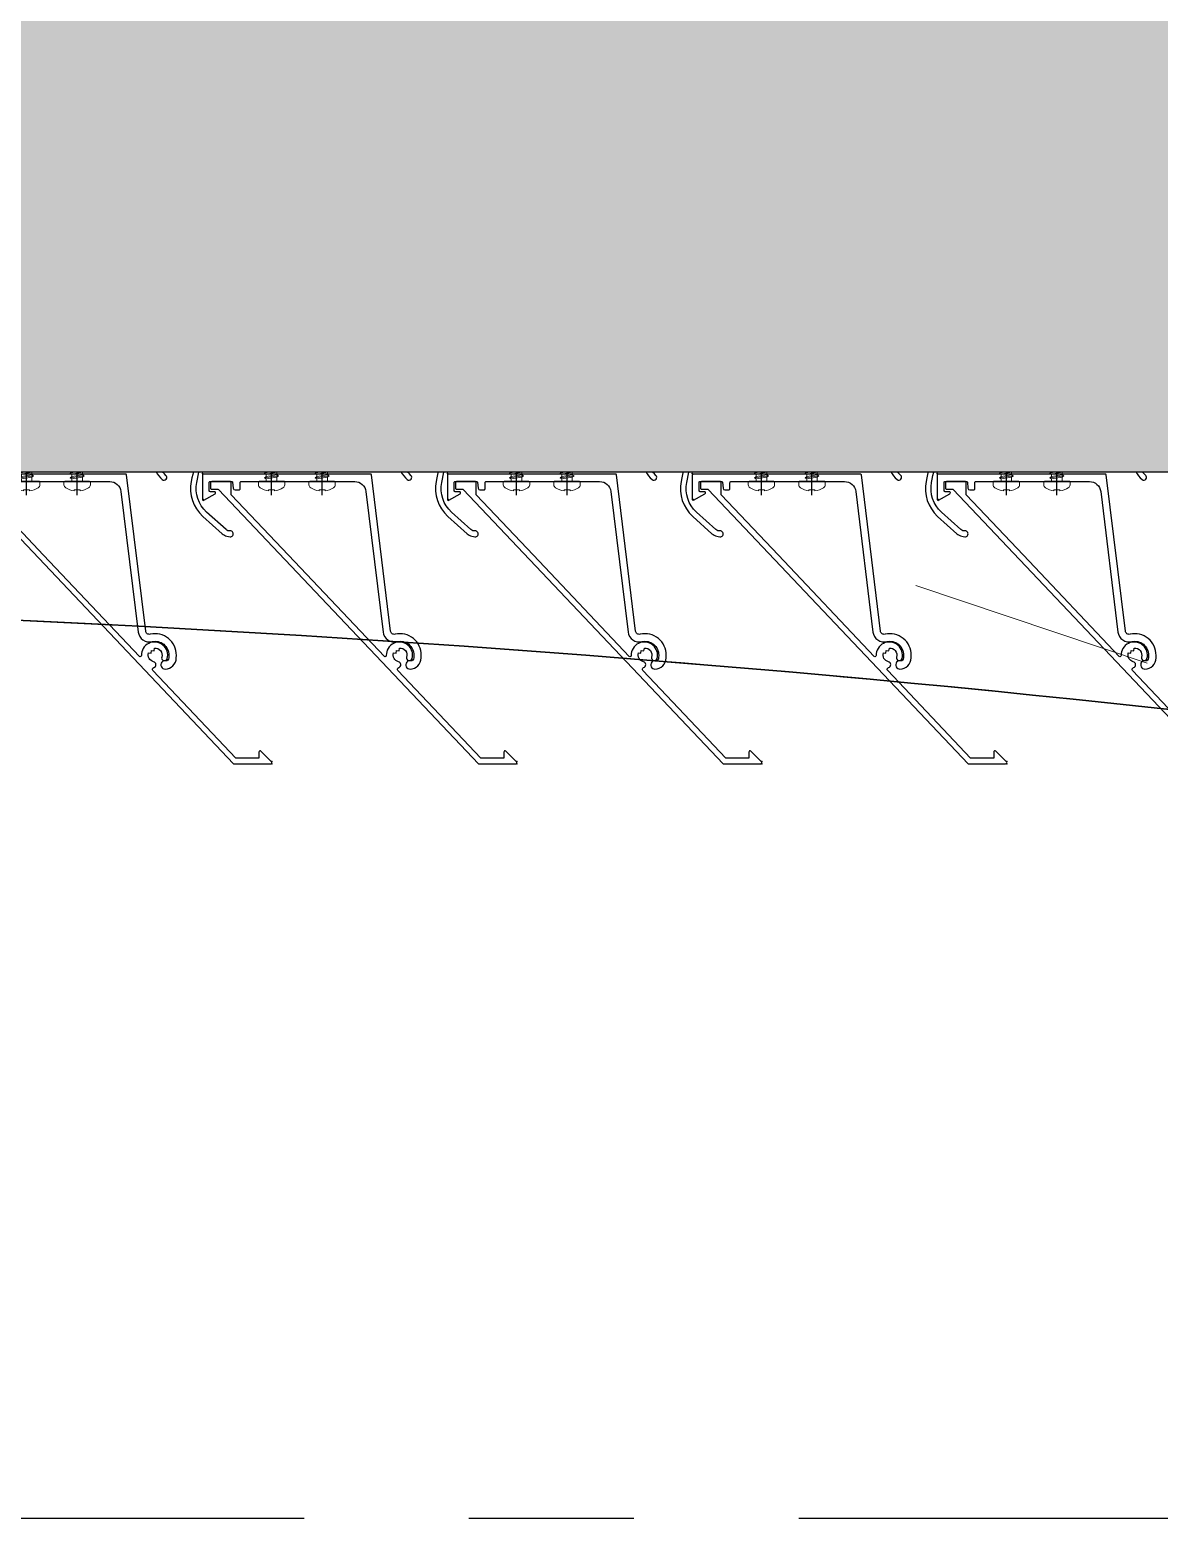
# Model space of a CAD drawing. Header units: millimetres. Extents: x -4391136 to -1798569, y -886572 to -291056.
# Drawn here: x -2452110.6 to -2451810.8, y -393810.9 to -393415.9 of the extents above; entities that cross this region are included whole.
import ezdxf
from ezdxf.enums import TextEntityAlignment as Align

# ---------------------------------------------------------------- set-up
doc = ezdxf.new("R2010")
doc.units = ezdxf.units.MM
doc.set_wipeout_variables(frame=1)
doc.linetypes.add('CENTER', pattern=[50.800000000000004, 31.75, -6.35, 6.35, -6.35])
doc.linetypes.add('TA_GL_000.70000', pattern=[1.925, 0.7, -0.175, 0.175, -0.175, 0.7])
for name, color, linetype in [('000 - 0_SYM_DWG_GRID-BUBBLE_MAIN_COLOR_1', 7, 'Continuous'), ('000 - 0_SYM_DWG_GRIDLINE_MAIN_COLOR_251', 7, 'Continuous'), ('000 - GRID', 7, 'CENTER'), ('010 - ASPG_ACCESSORIES_MAIN_COLOR_1', 7, 'Continuous'), ('010 - ASPG_EXTR_MAIN_COLOR_2', 7, 'Continuous'), ('010 - ASPG_FLASHING_HATCH_', 7, 'Continuous'), ('010 - ASPG_FLASHING_MAIN_COLOR_4', 7, 'Continuous'), ('010 - ASPG_FLASHING_WIPEOUT_', 7, 'Continuous'), ('010 - ASPG_FRAMING_MAIN_COLOR_2', 7, 'Continuous'), ('010 - ASPG_FRAMING_SUB_COLOR_2', 7, 'Continuous'), ('010 - ASPG_FRAMING_WIPEOUT_', 7, 'Continuous'), ('_PP-Dim', 7, 'Continuous'), ('BOLT & SCREW', 7, 'Continuous'), ('Center Line', 7, 'CENTER'), ('Xref-C-1-PP17-AR-2214-01-B$0$A-GLAZ-CURT', 7, 'Continuous'), ('Xref-C-1-PP17-AR-2214-01-B$0$S-BEAM', 7, 'Continuous')]:
    doc.layers.add(name, color=color, linetype=linetype)
doc.layers.add('010 - ASPG_EXTR_DEF_SUB', color=7, linetype='Continuous', plot=False)
doc.layers.add('12-GRID', color=7, linetype='CENTER', lineweight=13)
doc.layers.add('SCREW', color=7, linetype='Continuous', lineweight=5)
doc.styles.add('Arial', font='arial.ttf', dxfattribs={"height": 1500})
doc.styles.add('TA', font='', dxfattribs={"height": 4.5})
doc.styles.get('TA').set_extended_font_data('Cordia New')

# ---------------------------------------------------------------- blocks, each defined once
blk = doc.blocks.new('*U1279')
at = {"layer": '000 - 0_SYM_DWG_GRIDLINE_MAIN_COLOR_251', "color": 7, "linetype": 'ByBlock', "ltscale": 5}
blk.add_line((29.9999999999998, 0), (-560.4999999999969, 6.311186212045594e-14), dxfattribs=at)
at = {"color": 7, "style": 'TA', "flags": 1}
blk.add_attdef('LOCATION', (5.999999999999999, -6.000000000000001), '', height=4.5, rotation=270, dxfattribs=at)
at = {"layer": '000 - 0_SYM_DWG_GRID-BUBBLE_MAIN_COLOR_1', "color": 7, "style": 'Arial'}
blk.add_attdef('GRID-HEAD', text='', height=4.000000000000002, rotation=179.9999999999862, dxfattribs=at).set_placement((73.74999998541178, 0), align=Align.MIDDLE_CENTER)
blk = doc.blocks.new('W-1-PP17-ENT2_REV00_20260526-152343_LOPF_MAIN_DIMS')
at = {"layer": '000 - GRID', "color": 7, "linetype": 'TA_GL_000.70000', "xscale": 50.00000000000036, "yscale": 50.00000000000036, "zscale": 50.00000000000036, "rotation": 180}
blk.add_blockref('*U1279', (-26525, -10599.99999999948), dxfattribs=at)
blk = doc.blocks.new('Xref-C-1-PP17-AR-2214-01-B$0$DPA_Curved type A - Curved Type A-V34-ENTRANCE 2 - LOWER ROOF FLOOR PLAN01-flat-1')
at = {"layer": 'Xref-C-1-PP17-AR-2214-01-B$0$A-GLAZ-CURT', "color": 7}
for p, q in [((0, 750.0000001523877), (0, -750.0000001523877)), ((0, -750.0000001523877), (0, 750.0000001523877))]:
    blk.add_line(p, q, dxfattribs=at)
for radius in [4928.75781346165, 4928.757813461648]:
    blk.add_arc((5080.220649064053, -4.656612873077393e-10), radius, 171.9524601037302, 177.311079546237, dxfattribs=at)
blk = doc.blocks.new('Xref-C-1-PP17-AR-2214-01-B$0$DPA_Curved type A - Curved Type A-V14-ENTRANCE 2 - LOWER ROOF FLOOR PLAN01-flat-1')
at = {"layer": 'Xref-C-1-PP17-AR-2214-01-B$0$A-GLAZ-CURT', "lineweight": 9}
h = blk.add_hatch(dxfattribs=at)
h.set_pattern_fill('ACET-2D-FP_15', angle=90, style=0, pattern_type=2)
h.set_pattern_definition([(49.99999999999999, (2729937.736, 501833.3970000008), (-459.0337474724126, 385.1750482020262), [76.2, -838.2]), (355, (2729937.736, 501833.3970000008), (65.28252745750682, 746.1827032957547), [60.96000000000002, -670.5600000000001]), (100.451, (2729998.464, 501828.0840000007), (-693.3830033246076, -127.8976821547151), [64.76000000000005, -712.3600000000005]), (46.18400000000002, (2729937.736, 502036.5970000007), (-648.57248621923, 622.3064181256742), [114.3, -1257.299999999999]), (96.63599999999998, (2730028.096000001, 502022.5830000007), (-1050.534318683824, -122.2199233656637), [97.14000000000117, -1068.540000000013]), (351.184, (2729937.736, 502036.5970000007), (172.1971373415032, 1110.274966525139), [91.44000000000007, -1005.840000000001]), (21.00000000000002, (2730039.336000001, 501985.7970000007), (-214.7433929342338, 559.4256646482162), [76.20000000000027, -838.2000000000031]), (326, (2730039.336000001, 501985.7970000007), (418.8539380654042, 620.9765000836201), [60.95999999999974, -670.559999999997]), (71.45100000000002, (2730089.874, 501951.7080000007), (-668.4524660190125, 224.2969172171013), [64.75999999999986, -712.3599999999984]), (37.50000000000001, (2729937.736, 501833.3970000008), (-158.7692420154775, 206.9121046213362), [33.528, -628.904, 33.528, -1320.292]), (37.50000000000001, (2729937.736, 501833.3970000008), (-158.7692420154775, 206.9121046213362), [-695.96, -647.192, 33.528, -639.572]), (7.499999999999995, (2729937.736, 501833.3970000008), (-47.30360574389218, 359.3065578758988), [33.52799999999999, -354.5839999999999, 33.52799999999999, -870.204]), (7.499999999999995, (2729937.736, 501833.3970000008), (-47.30360574389218, 359.3065578758988), [-421.64, -613.6639999999999, 33.52799999999999, -223.012]), (327.5, (2729711.168000001, 501833.3970000008), (146.1911639370438, 229.474161533996), [33.52800000000036, -220.4720000000024, -1844.04000000002]), (327.5, (2729711.168000001, 501833.3970000008), (146.1911639370438, 229.474161533996), [-254.0000000000028, 33.52800000000036, -758.9520000000082, -1051.560000000011]), (327.5, (2729711.168000001, 501833.3970000008), (146.1911639370438, 229.474161533996), [-1046.480000000011, 33.52800000000036, -1018.032000000011]), (317.5, (2729609.568, 501833.3970000008), (321.0978918266118, 350.4168590258025), [33.52799999999964, -296.6719999999968, 33.52799999999964, -1239.519999999987]), (317.5, (2729609.568, 501833.3970000008), (321.0978918266118, 350.4168590258025), [-363.7279999999961, -492.7599999999947, 33.52799999999964, -713.2319999999922])])
h.paths.add_polyline_path([(-3.259629011154175e-09, -750.0000001529115), (149.9999999967404, -750.0000001529115), (149.9999999967404, -700.0000001526205), (189.999999997206, -700.0000001526205), (199.999999997206, -690.0000001547742), (173.0546247502789, -460.8418314472074), (156.8637420292944, -230.6736867153668), (151.462835598737, -1.164153218269348e-09), (156.8637420292944, 230.6736867130967), (173.2759108911268, 462.7237694916548), (199.999999997206, 690.0000001525041), (189.999999997206, 700.0000001525041), (149.9999999967404, 700.0000001525041), (149.9999999967404, 750.0000001518638), (-3.259629011154175e-09, 750.0000001518638)])
at = {"layer": 'Xref-C-1-PP17-AR-2214-01-B$0$A-GLAZ-CURT', "color": 7, "lineweight": 35}
blk.add_line((0, 750.0000001523877), (0, -750.0000001523877), dxfattribs=at)
blk.add_arc((5080.220649064053, -4.656612873077393e-10), 4928.757813461648, 171.9524601037302, 188.0475398962698, dxfattribs=at)
blk = doc.blocks.new('W-1-PP17-ENT2_REV00_20260526-152612_EX_LOPF-1')
at = {"layer": 'Xref-C-1-PP17-AR-2214-01-B$0$S-BEAM', "color": 7}
blk.add_line((-19234.99999829847, -10205.01763978606), (470.0000017015263, -10205.01763978606), dxfattribs=at)
at = {"color": 7, "rotation": 270}
for name, p in [('Xref-C-1-PP17-AR-2214-01-B$0$DPA_Curved type A - Curved Type A-V34-ENTRANCE 2 - LOWER ROOF FLOOR PLAN01-flat-1', (-5184.999999696855, -10205.0088198926)), ('Xref-C-1-PP17-AR-2214-01-B$0$DPA_Curved type A - Curved Type A-V14-ENTRANCE 2 - LOWER ROOF FLOOR PLAN01-flat-1', (-5184.450245451648, -10205.0088198926))]:
    blk.add_blockref(name, p, dxfattribs=at)
blk = doc.blocks.new('PZG35-9D5')
at = {"layer": 'Center Line', "color": 7}
blk.add_line((1.4210854715202e-14, 3.733653355866409), (1.4210854715202e-14, -10.53404386090006), dxfattribs=at)
at = {"layer": 'SCREW', "color": 7}
for p, q in [((-1.399999999999963, 2.842170943040401e-14), (-1.399999999999963, -1.090192378864657)), ((1.399999999999991, 0), (1.399999999999991, -0.5901923788647139)), ((-1.850000000000009, -1.399999999999977), (1.850000000000037, -0.8999999999999773)), ((-1.850000000000009, -1.399999999999977), (-1.399999999999963, -1.090192378864685)), ((-1.850000000000009, -1.399999999999977), (-1.399999999999963, -1.709807621135297)), ((-1.850000000000009, -2.699999999999989), (1.850000000000037, -2.199999999999989)), ((-1.850000000000009, -2.699999999999989), (-1.399999999999963, -2.390192378864697)), ((-1.850000000000009, -2.699999999999989), (-1.399999999999963, -3.009807621135309)), ((-1.850000000000009, -4), (-1.399999999999963, -3.690192378864708)), ((-1.850000000000009, -4), (-0.9911470940920566, -3.883938796498938)), ((-1.399999999999963, -1.090192378864685), (1.399999999999991, -0.5901923788646855)), ((-1.399999999999963, -1.709807621135297), (1.399999999999991, -1.209807621135297)), ((-1.399999999999963, -1.709807621135269), (-1.399999999999963, -2.390192378864697)), ((-1.399999999999963, -2.390192378864697), (1.399999999999991, -1.890192378864697)), ((-1.399999999999963, -3.009807621135309), (1.399999999999991, -2.509807621135309)), ((-1.399999999999963, -3.009807621135309), (-1.399999999999963, -3.690192378864708)), ((-1.399999999999963, -3.690192378864708), (-0.8446989986695002, -3.591031485769975)), ((0.5619885887190463, -3.339837273736322), (1.399999999999991, -3.190192378864708)), ((0.7141825614195483, -3.653488843051434), (1.850000000000037, -3.5)), ((0.7141825614195483, -3.932275020881832), (1.399999999999991, -3.80980762113532)), ((1.850000000000037, -0.8999999999999773), (1.399999999999991, -0.5901923788646855)), ((1.850000000000037, -0.8999999999999773), (1.399999999999991, -1.209807621135297)), ((1.399999999999991, -1.209807621135269), (1.399999999999991, -1.890192378864725)), ((1.850000000000037, -2.199999999999989), (1.399999999999991, -1.890192378864697)), ((1.850000000000037, -2.199999999999989), (1.399999999999991, -2.509807621135309)), ((1.399999999999991, -2.50980762113528), (1.399999999999991, -3.190192378864708)), ((1.850000000000037, -3.5), (1.399999999999991, -3.190192378864708)), ((1.850000000000037, -3.5), (1.399999999999991, -3.80980762113532)), ((1.399999999999991, -3.809807621135349), (1.399999999999991, -4.490192378864691)), ((-1.850000000000009, -4), (-1.399999999999963, -4.30980762113532)), ((-1.399999999999963, -4.30980762113532), (-1.184865735341859, -4.271390788160659)), ((-1.399999999999963, -4.309807621135349), (-1.399999999999963, -8.099999999999966)), ((0.7141825614195483, -4.612659778611231), (1.399999999999991, -4.49019237886472)), ((0.7141825614195483, -4.953488843051389), (1.850000000000037, -4.800000000000011)), ((0.7141825614195483, -5.232275020881843), (1.399999999999991, -5.109807621135332)), ((1.850000000000037, -4.800000000000011), (1.399999999999991, -4.49019237886472)), ((1.850000000000037, -4.800000000000011), (1.399999999999991, -5.109807621135332)), ((1.399999999999991, -5.109807621135332), (1.399999999999991, -8.099999999999966)), ((1.4210854715202e-14, -9.5), (-1.399999999999963, -8.099999999999966)), ((1.4210854715202e-14, -9.5), (1.399999999999991, -8.099999999999966))]:
    blk.add_line(p, q, dxfattribs=at)
blk.add_lwpolyline([(1.4210854715202e-14, -9.5), (0.7141825614195483, -5.232275020881843), (0.7141825614195483, -3.600899293750615, 0.4176573264866609), (0.4106596181599826, -3.300919979679151, 0.1081021898226624), (-0.8446989986694433, -3.591031485769975), (-1.399999999999991, -4.701675652739141)], format="xyb", dxfattribs=at)
blk = doc.blocks.new('*U3396')
at = {"layer": 'SCREW', "color": 7}
blk.add_lwpolyline([(3.026373332565058, 1.780836269555209, 0.09905967801670053), (0.7999999999999687, 2.546427498927414), (0.7999999999999687, 2.274284095813357), (-0.800000000000054, 2.274284095813357), (-0.800000000000054, 2.546427498927414, 0.09905967801670058), (-3.026373332565143, 1.780836269555209, 0.2665876613401604), (-3.500000000000043, 0.9556546004010897), (-3.500000000000043, 0.1999999999999886, 0.4142135623730938), (-3.300000000000054, 0), (3.299999999999997, 0, 0.4142135623731049), (3.499999999999986, 0.1999999999999886), (3.499999999999957, 0.9556546004010897, 0.2665876613401604)], format="xyb", close=True, dxfattribs=at)
blk.add_blockref('PZG35-9D5', (-1.4210854715202e-14, 0), dxfattribs=at)
blk = doc.blocks.new('*U3399')
at = {"color": 7}
blk.add_point((0, 0), dxfattribs=at)
at = {"layer": '010 - ASPG_ACCESSORIES_MAIN_COLOR_1', "color": 7}
blk.add_lwpolyline([(-39.69999999902211, -0.5999999995172398, 0.4142135623731156), (-39.99999999883585, -0.8999999995638059), (-39.99999999883585, -7.366962144914214, 0.5773502691897371), (-39.65044321701862, -7.568778847059366), (-36.64260295056738, -5.832201459393036, 0.7673269879794871), (-36.78520590183325, -5.299999999645297), (-37.89999999874271, -5.299999999645297, -0.4142135623735732), (-38.19999999902211, -4.999999999656938), (-38.19999999902211, -2.799999999587089, -0.4142135623730951), (-37.99999999883585, -2.59999999951724), (-32.18326623388566, -2.59999999951724, -0.3888787318530097), (-31.98402729420923, -2.782568851142787), (-31.8474567013327, -4.343577870872468, 0.3888787318530089), (-31.34935935237445, -4.799999999528882), (-30.29999999911524, -4.799999999528882, 0.4142135623732408), (-29.99999999883585, -4.499999999540523), (-29.99999999883585, -2.899999999505599, -0.4142135623731785), (-29.69999999902211, -2.59999999951724), (0.4107479506637901, -2.59999999951724, -0.3789692262628873), (3.38851808081381, -5.235465979035143), (7.952927200356498, -42.5207682372482, 0.4465929586642906), (11.6177961837966, -45.07649022702281, -0.4898018444424612), (16.07846395508386, -48.68238816667036), (16.06490363762714, -49.36225294566866, -0.1824796859550777), (15.80227640201338, -50.01801436272836, -0.2679491924113072), (15.32539491611533, -50.16829426406803, 1.122114645179816), (15.09990952932276, -52.3421093734276, 0.4050039718497206), (18.0645059288945, -49.40213623346681), (18.07806624681689, -48.72227145435209, 0.4898054953707174), (11.15966573380865, -43.12966807454978, -0.4465970485362636), (9.938031048281118, -42.27776159492242), (4.866356541635469, -0.8481197821154633, 0.3641755342157969), (4.570876519894227, -0.5999999995172398)], format="xyb", close=True, dxfattribs=at)
at = {"layer": '010 - ASPG_EXTR_DEF_SUB', "color": 7}
for p in [(-39.99999999883585, -0.4999999995172402), (43.44495566345738, -76.89999999944341), (43.44495566345738, -77.49999999954052)]:
    blk.add_point(p, dxfattribs=at)
at = {"layer": '010 - ASPG_EXTR_MAIN_COLOR_2', "color": 7}
blk.add_lwpolyline([(11.37409105408005, -48.15170148877115), (11.47245816211216, -47.43577758665815), (12.17779493960552, -47.55667202338264), (12.29266474000178, -46.78670596401826, -0.5355375090189683), (14.1918134491425, -49.16870282323253, 0.9915718169393263), (15.66379558271728, -49.57599316951273, 1.157025413028558), (8.792231505503878, -48.77291728999153, -0.6885576205791355), (8.274611146422103, -48.98797988444021), (-17.14292736421339, -22.16859813180672), (-32.34153279638849, -6.131750148785431), (-32.34153279638849, -2.899999981694054, 0.4143115081626392), (-32.64163311407901, -2.59999999951724), (-37.54163311352022, -2.59999999951724, 0.4141156188887998), (-37.84153278893791, -2.899999981635847), (-37.84153278893791, -4.299999988411218, 0.4142135623731781), (-37.54153279098682, -4.599999986478724), (-35.98884801496752, -4.599999986478724, -0.205894629290155), (-35.77110154624097, -4.693635078269653), (33.22969053988345, -77.49999999954052), (43.14495566324331, -77.49999999954052, 0.6681786376628355), (43.35708769806661, -76.98786796536915), (40.5215537941549, -74.1523340573247, 0.6681786381757795), (40.00942175951786, -74.36446609156592), (40.00942175951786, -75.99999999802712), (33.87471885257401, -75.99999999802712), (11.86384030175395, -52.7751643466243, -0.5583539238224016), (12.08261241135187, -51.95244935475676, 0.7662751832817146), (12.03674733010121, -50.39291741001107, -0.4385828234445206), (10.70630855322815, -48.05207626283555)], format="xyb", close=True, dxfattribs=at)
at = {"layer": 'SCREW', "color": 7, "rotation": 180}
for p in [(-21.64901723782532, -2.499999999924694), (-8.237076249206439, -2.499999999924694)]:
    blk.add_blockref('*U3396', p, dxfattribs=at)
blk = doc.blocks.new('*U3050')
at = {"color": 7}
blk.add_wipeout([(1440.0000000029759, 4.0000000015470505), (60.00000000297587, 4.000000000000455), (60.00000000297587, 69.30000000000041), (1440.0000000029759, 69.300000001547)], dxfattribs=at).dxf.layer = '010 - ASPG_FRAMING_WIPEOUT_'
at = {"layer": '010 - ASPG_FRAMING_MAIN_COLOR_2', "color": 7}
blk.add_lwpolyline([(1410.00000000414, 69.30000000154668), (90.00000000181171, 69.3), (90.00000000181171, 6), (1410.00000000414, 6.000000001546685)], close=True, dxfattribs=at)
at = {"layer": '010 - ASPG_FRAMING_SUB_COLOR_2', "color": 7}
for points in [[(1440.000000002976, 4.000000001546685), (60.00000000297587, 4), (60.00000000297587, 69.3), (1440.000000002976, 69.30000000154668)], [(60.00000000297587, 2.000000000715772), (60.00000000297587, 4), (1440.000000002976, 4.000000001546685), (1440.000000002976, 2.000000002262457)]]:
    blk.add_lwpolyline(points, close=True, dxfattribs=at)
at = {"color": 7, "xscale": -1, "rotation": 180}
for p in [(1001.770309460117, 69.3), (1066.770309460117, 69.3), (1131.770309460117, 69.3), (1196.770309460117, 69.3), (1261.770309460117, 69.3)]:
    blk.add_blockref('*U3399', p, dxfattribs=at)
blk = doc.blocks.new('W-1-PP17-ENT2_REV00_20260528-225335_ASPG_UPPF')
at = {"color": 7, "xscale": -1, "zscale": -1, "rotation": 180}
blk.add_blockref('*U3050', (-5935, -10252.99999999953), dxfattribs=at)
blk = doc.blocks.new('*U3395')
at = {"layer": '12-GRID', "color": 7, "linetype": 'CENTER'}
for p, q in [((5.684341886080801e-14, -6.200000000000029), (5.684341886080801e-14, 2.200000000000029)), ((-4.199999999999973, -2), (4.200000000000085, -2))]:
    blk.add_line(p, q, dxfattribs=at)
at = {"layer": 'BOLT & SCREW', "color": 7}
for p, q in [((-0.553537628269381, -1.771128018217196), (-1.767499999999847, -1.558125000000442)), ((-0.553537628269381, -2.228871981782805), (-1.767500000000483, -2.441875000000354)), ((-0.4577439635652332, -1.771128018217196), (-0.8837500000000146, -1.558125000000442)), ((-0.4577439635652332, -2.228871981782805), (-0.8837500000000146, -2.441875000000354)), ((-0.2288719817826677, -1.446462371730204), (-0.4418749999998197, -0.2325000000002947)), ((-0.2288719817826677, -1.542256036434869), (-0.4418749999998197, -1.116250000000048)), ((-0.2288719817826677, -2.457743963565131), (-0.4418749999998197, -2.883750000000271)), ((-0.2288719817821107, -2.553537628269438), (-0.4418749999998197, -3.767500000000023)), ((0.2288719817822642, -1.446462371730562), (0.4418749999996946, -0.2324999999999764)), ((0.2288719817822642, -1.542256036434869), (0.4418749999996946, -1.116250000000048)), ((0.4418749999996946, -2.883750000000271), (0.2288719817829008, -2.457743963565131)), ((0.2288719817829008, -2.553537628269438), (0.4418749999999732, -3.767500000000023)), ((0.4577439635647103, -1.771128018217196), (0.8837499999994917, -1.558125000000442)), ((0.4577439635647103, -2.228871981782805), (0.8837500000001283, -2.441874999999877)), ((0.5535376282692559, -1.771128018217196), (1.767500000000001, -1.558125000000124)), ((0.5535376282692559, -2.228871981782805), (1.767500000000001, -2.441874999999877))]:
    blk.add_line(p, q, dxfattribs=at)
for points in [[(-1.767500000000006, -1.558125000000442), (-0.8837500000001342, -1.558125000000442, 0.4142135623730394), (-0.4418749999998197, -1.116250000000048), (-0.4418749999998197, -0.2325000000002947), (0.4418749999996946, -0.2324999999999764), (0.4418749999996946, -1.116250000000048, 0.4142135623731505), (0.8837500000000089, -1.558125000000442), (1.76750000000012, -1.558125000000124), (1.76750000000012, -2.441874999999877), (0.8837500000000089, -2.441874999999877, 0.414213562373095), (0.4418749999996946, -2.883750000000271), (0.4418749999999732, -3.767500000000023), (-0.4418749999998197, -3.767500000000023), (-0.4418749999998197, -2.883750000000271, 0.4142135623730397), (-0.8837500000001342, -2.441875000000354), (-1.767500000000483, -2.441875000000354)], [(0.2288719817829008, -2.457743963565131, -0.414213562373095), (0.4577439635645909, -2.228871981782805), (0.5535376282692559, -2.228871981782805), (0.5535376282692559, -1.771128018217196), (0.4577439635645909, -1.771128018217196, -0.4142135623730951), (0.228871981782105, -1.542256036434869), (0.228871981782105, -1.446462371730562), (-0.2288719817826677, -1.446462371730204), (-0.2288719817826677, -1.542256036434869, -0.4142135623730951), (-0.4577439635649944, -1.771128018217196), (-0.553537628269381, -1.771128018217196), (-0.553537628269381, -2.228871981782805), (-0.4577439635649944, -2.228871981782805, -0.4142135623730951), (-0.2288719817826677, -2.457743963565131), (-0.2288719817822698, -2.553537628269438), (0.2288719817829008, -2.553537628269438)]]:
    blk.add_lwpolyline(points, format="xyb", close=True, dxfattribs=at)
blk.add_circle((5.684341886080801e-14, -2), 3.5, dxfattribs=at)
blk = doc.blocks.new('*U3043')
at = {"layer": '010 - ASPG_EXTR_DEF_SUB', "color": 7}
for p in [(910, -1.752766820573015e-10), (975, -1.877964450613945e-10), (1040, -2.003162080654874e-10), (1105, -2.128359710695804e-10)]:
    blk.add_point(p, dxfattribs=at)
at = {"layer": '010 - ASPG_EXTR_MAIN_COLOR_2', "color": 7}
for points in [[(855.561955856625, 33.06505110447783, 0.07704788012868193), (888.7415275620297, 68.43644483813573, -0.2476739044870795), (888.9891886156984, 68.56714037125953), (890.9840893819928, 68.56714037125953, -0.04413111325910057), (891.4728248161264, 68.50458020217506, -0.1258462906385483), (893.9636769010685, 67.2064223818716, -0.09885145914925667), (894.8173400671221, 66.03380806524096, -0.2058282691334744), (894.7936664214358, 61.20460651105991, -0.1151163694662807), (891.3683241284452, 57.18072180561744, 0.822373071447778), (892.4550462905318, 56.10392398621211, 0.109184526549196), (896.1486009340733, 60.55948756875027, 0.2083234795678962), (896.1894268463366, 66.64026457491586, 0.1005277992320483), (894.9723091390915, 68.31671042165276, 0.1451157280627245), (891.2923091310076, 70.06714037131773), (875.7587749278173, 70.06714037131773, 0.4336592857269459), (875.4594267569482, 69.74737493497109), (875.8413778650574, 63.96271307488227, 0.0820690263538202), (875.8636512933299, 63.86745857017836, 0.7206537881255028), (877.3290865048766, 63.97254170024557, 0.07922428198988747), (877.3377835312858, 64.0666167051068), (877.0687732263468, 68.14078645618888, -0.4336592857264138), (877.4679041211493, 68.56714037125953), (885.8611929877661, 68.56714037131773, -0.6073848710044985), (886.3521102210507, 67.62217621308541, -0.04582868044492008), (867.7838222887367, 45.76076047350675, -0.5604921351226578), (867.2875053561293, 45.88571992116071, 0.3178599151680848), (864.2119114198722, 48.23749049509665, 0.9532878111822051), (864.0820726789534, 46.71593409550864, -2.423003988231831), (862.2580695222132, 44.89173717530234, 0.9523147976297285)], [(1173.562908510212, 29.38496566232809, 0.03067395406819984), (1158.463012880646, 15.05729964533404, 0.4171002255848137), (1159.114368729759, 5.272964204960061, 0.9355530918984264), (1160.096664154902, 6.406584819495237, -0.4344100119147308), (1159.803354519885, 14.29476617463681, -0.01499848524836865), (1166.920564806089, 21.45455419168158, -0.7383485292466446)]]:
    blk.add_lwpolyline(points, format="xyb", dxfattribs=at)
for points in [[(940.7587749278173, 70.06714037130521, 0.4336592857269459), (940.4594267569482, 69.74737493495857), (940.8413778650574, 63.96271307486975, 0.0820690263538202), (940.8636512933299, 63.86745857016584, 0.7206537881255028), (942.3290865048766, 63.97254170023305, 0.07922428198988747), (942.3377835312858, 64.06661670509428), (942.0687732263468, 68.14078645617636, -0.4336592857264138), (942.4679041211493, 68.567140371247), (950.8611929877661, 68.56714037130521, -0.6073848710044985), (951.3521102210507, 67.62217621307289, -0.04582868044492008), (932.7838222887367, 45.76076047349423, -0.5604921351226578), (932.2875053561293, 45.88571992114819, 0.3178599151680848), (929.2119114198722, 48.23749049508413, 0.9532878111822051), (929.0820726789534, 46.71593409549612, -2.423003988231831), (927.2580695222132, 44.89173717528982, 0.9523147976297285), (925.7363446820527, 44.76348824828099, 0.3008214087947553), (927.8898747372441, 41.75529025425138, -0.5604921351218277), (927.9835184067488, 41.25212405488062, -0.01942473842078824), (918.6239250916988, 33.46052617038302, -0.5525007933269362), (918.1474985848181, 33.63667257968271, 0.3444609008774969), (914.9894988052547, 36.29767865978582, 0.9520149233436535), (914.8615776561201, 34.7759340954938, -2.42318646531747), (913.0375749985687, 32.95193143759323, 0.9520149233867892), (911.5158304339275, 32.82401028874963, 0.2853998218446234), (913.4930240777321, 29.88851448259018, -0.5533776808031501), (913.5629085102119, 29.38496566237816, 0.03067395406819984), (898.4630128806457, 15.05729964538412, 0.4171002255848137), (899.114368729759, 5.27296420501014, 0.9355530918984264), (900.0966641549021, 6.406584819545316, -0.4344100119147308), (899.803354519885, 14.29476617468688, -0.01499848524836865), (906.9205648060888, 21.45455419173166, -0.7383485292466446), (909.917139344383, 19.76412730297241, 0.004917316774645771), (906.8066999851726, 4.80386410624422, 0.2636109069979271), (909.8802099335007, -4.460317215184403), (914.9957336951047, -9.084236265044382, 0.1258843890439943), (916.2677612504922, -9.753782964370401, 0.04427494949630078), (917.0895440597087, -9.866966023168715, 1.107654826573523), (917.1254592109472, -8.331805701717457, -0.2155958426847688), (916.0232266592793, -7.99102541705426), (910.8860520706512, -3.347536196408981, -0.2636109069978752), (908.2782254475169, 4.512981288425436, -0.004854851929905817), (911.34138361644, 19.25507699983362, 0.2339601468136614), (910.8154424866661, 21.95487343805078, -0.2408104543272742), (910.7103134100325, 24.9031081066926, -0.1041570884704408), (910.7846048693173, 25.00194829801265), (912.99301963998, 26.93374890845669, -0.2290212912668875), (915.7006792640314, 26.88725557009391, -0.3817208427142056), (920.2736195935868, 9.069098417413699, 0.9773819303748196), (921.6203112956136, 8.407760736240817, 0.3611050424324235), (917.4081621826626, 27.50327562540704, -0.4961260631527202), (917.4429225292988, 30.6881254172761, 0.003188108562510474), (919.0558096300811, 31.90200527402274, -0.00282652430436861), (920.561955856625, 33.06505110446531, 0.07704788012868193), (953.7415275620297, 68.43644483812321, -0.2476739044870795), (953.9891886156984, 68.567140371247), (955.9840893819928, 68.567140371247, -0.04413111325910057), (956.4728248161264, 68.50458020216254, -0.1258462906385483), (958.9636769010685, 67.20642238185908, -0.09885145914925667), (959.8173400671221, 66.03380806522844, -0.2058282691334744), (959.7936664214358, 61.20460651104739, -0.1151163694662807), (956.3683241284452, 57.18072180560492, 0.822373071447778), (957.4550462905318, 56.10392398619959, 0.109184526549196), (961.1486009340733, 60.55948756873775, 0.2083234795678962), (961.1894268463366, 66.64026457490334, 0.1005277992320483), (959.9723091390915, 68.31671042164024, 0.1451157280627245), (956.2923091310076, 70.06714037130521)], [(1005.758774927817, 70.0671403712927, 0.4336592857269459), (1005.459426756948, 69.74737493494605), (1005.841377865057, 63.96271307485723, 0.0820690263538202), (1005.86365129333, 63.86745857015332, 0.7206537881255028), (1007.329086504877, 63.97254170022053, 0.07922428198988747), (1007.337783531286, 64.06661670508176), (1007.068773226347, 68.14078645616384, -0.4336592857264138), (1007.467904121149, 68.56714037123449), (1015.861192987766, 68.5671403712927, -0.6073848710044985), (1016.352110221051, 67.62217621306037, -0.04582868044492008), (997.7838222887367, 45.76076047348171, -0.5604921351226578), (997.2875053561293, 45.88571992113567, 0.3178599151680848), (994.2119114198722, 48.23749049507161, 0.9532878111822051), (994.0820726789534, 46.7159340954836, -2.423003988231831), (992.2580695222132, 44.8917371752773, 0.9523147976297285), (990.7363446820527, 44.76348824826847, 0.3008214087947553), (992.8898747372441, 41.75529025423886, -0.5604921351218277), (992.9835184067488, 41.2521240548681, -0.01942473842078824), (983.6239250916988, 33.4605261703705, -0.5525007933269362), (983.1474985848181, 33.63667257967019, 0.3444609008774969), (979.9894988052547, 36.2976786597733, 0.9520149233436535), (979.8615776561201, 34.77593409548128, -2.42318646531747), (978.0375749985687, 32.95193143758071, 0.9520149233867892), (976.5158304339275, 32.82401028873711, 0.2853998218446234), (978.4930240777321, 29.88851448257766, -0.5533776808031501), (978.5629085102119, 29.38496566236564, 0.03067395406819984), (963.4630128806457, 15.0572996453716, 0.4171002255848137), (964.114368729759, 5.272964204997621, 0.9355530918984264), (965.0966641549021, 6.406584819532796, -0.4344100119147308), (964.803354519885, 14.29476617467436, -0.01499848524836865), (971.9205648060888, 21.45455419171914, -0.7383485292466446), (974.917139344383, 19.76412730295989, 0.004917316774645771), (971.8066999851726, 4.8038641062317, 0.2636109069979271), (974.8802099335007, -4.460317215196923), (979.9957336951047, -9.084236265056902, 0.1258843890439943), (981.2677612504922, -9.753782964382921, 0.04427494949630078), (982.0895440597087, -9.866966023181234, 1.107654826573523), (982.1254592109472, -8.331805701729976, -0.2155958426847688), (981.0232266592793, -7.99102541706678), (975.8860520706512, -3.347536196421501, -0.2636109069978752), (973.2782254475169, 4.512981288412917, -0.004854851929905817), (976.34138361644, 19.2550769998211, 0.2339601468136614), (975.8154424866661, 21.95487343803826, -0.2408104543272742), (975.7103134100325, 24.90310810668008, -0.1041570884704408), (975.7846048693173, 25.00194829800013), (977.99301963998, 26.93374890844417, -0.2290212912668875), (980.7006792640314, 26.88725557008139, -0.3817208427142056), (985.2736195935868, 9.069098417401179, 0.9773819303748196), (986.6203112956136, 8.407760736228298, 0.3611050424324235), (982.4081621826626, 27.50327562539452, -0.4961260631527202), (982.4429225292988, 30.68812541726358, 0.003188108562510474), (984.0558096300811, 31.90200527401022, -0.00282652430436861), (985.561955856625, 33.06505110445279, 0.07704788012868193), (1018.74152756203, 68.43644483811069, -0.2476739044870795), (1018.989188615698, 68.56714037123449), (1020.984089381993, 68.56714037123449, -0.04413111325910057), (1021.472824816126, 68.50458020215002, -0.1258462906385483), (1023.963676901069, 67.20642238184656, -0.09885145914925667), (1024.817340067122, 66.03380806521592, -0.2058282691334744), (1024.793666421436, 61.20460651103487, -0.1151163694662807), (1021.368324128445, 57.1807218055924, 0.822373071447778), (1022.455046290532, 56.10392398618707, 0.109184526549196), (1026.148600934073, 60.55948756872523, 0.2083234795678962), (1026.189426846337, 66.64026457489082, 0.1005277992320483), (1024.972309139092, 68.31671042162772, 0.1451157280627245), (1021.292309131008, 70.0671403712927)], [(1070.758774927817, 70.06714037128017, 0.4336592857269459), (1070.459426756948, 69.74737493493353), (1070.841377865057, 63.96271307484471, 0.0820690263538202), (1070.86365129333, 63.8674585701408, 0.7206537881255028), (1072.329086504877, 63.97254170020801, 0.07922428198988747), (1072.337783531286, 64.06661670506924), (1072.068773226347, 68.14078645615132, -0.4336592857264138), (1072.467904121149, 68.56714037122197), (1080.861192987766, 68.56714037128017, -0.6073848710044985), (1081.352110221051, 67.62217621304785, -0.04582868044492008), (1062.783822288737, 45.76076047346919, -0.5604921351226578), (1062.287505356129, 45.88571992112315, 0.3178599151680848), (1059.211911419872, 48.23749049505909, 0.9532878111822051), (1059.082072678953, 46.71593409547108, -2.423003988231831), (1057.258069522213, 44.89173717526478, 0.9523147976297285), (1055.736344682053, 44.76348824825595, 0.3008214087947553), (1057.889874737244, 41.75529025422634, -0.5604921351218277), (1057.983518406749, 41.25212405485559, -0.01942473842078824), (1048.623925091699, 33.46052617035798, -0.5525007933269362), (1048.147498584818, 33.63667257965767, 0.3444609008774969), (1044.989498805255, 36.29767865976078, 0.9520149233436535), (1044.86157765612, 34.77593409546876, -2.42318646531747), (1043.037574998569, 32.95193143756819, 0.9520149233867892), (1041.515830433927, 32.82401028872459, 0.2853998218446234), (1043.493024077732, 29.88851448256514, -0.5533776808031501), (1043.562908510212, 29.38496566235312, 0.03067395406819984), (1028.463012880646, 15.05729964535908, 0.4171002255848137), (1029.114368729759, 5.272964204985101, 0.9355530918984264), (1030.096664154902, 6.406584819520276, -0.4344100119147308), (1029.803354519885, 14.29476617466185, -0.01499848524836865), (1036.920564806089, 21.45455419170662, -0.7383485292466446), (1039.917139344383, 19.76412730294737, 0.004917316774645771), (1036.806699985173, 4.80386410621918, 0.2636109069979271), (1039.880209933501, -4.460317215209443), (1044.995733695105, -9.084236265069421, 0.1258843890439943), (1046.267761250492, -9.753782964395441, 0.04427494949630078), (1047.089544059709, -9.866966023193754, 1.107654826573523), (1047.125459210947, -8.331805701742496, -0.2155958426847688), (1046.023226659279, -7.9910254170793), (1040.886052070651, -3.347536196434021, -0.2636109069978752), (1038.278225447517, 4.512981288400397, -0.004854851929905817), (1041.34138361644, 19.25507699980858, 0.2339601468136614), (1040.815442486666, 21.95487343802574, -0.2408104543272742), (1040.710313410033, 24.90310810666756, -0.1041570884704408), (1040.784604869317, 25.00194829798761), (1042.99301963998, 26.93374890843165, -0.2290212912668875), (1045.700679264031, 26.88725557006887, -0.3817208427142056), (1050.273619593587, 9.069098417388659, 0.9773819303748196), (1051.620311295614, 8.407760736215778, 0.3611050424324235), (1047.408162182663, 27.503275625382, -0.4961260631527202), (1047.442922529299, 30.68812541725106, 0.003188108562510474), (1049.055809630081, 31.9020052739977, -0.00282652430436861), (1050.561955856625, 33.06505110444027, 0.07704788012868193), (1083.74152756203, 68.43644483809817, -0.2476739044870795), (1083.989188615698, 68.56714037122197), (1085.984089381993, 68.56714037122197, -0.04413111325910057), (1086.472824816126, 68.5045802021375, -0.1258462906385483), (1088.963676901069, 67.20642238183405, -0.09885145914925667), (1089.817340067122, 66.0338080652034, -0.2058282691334744), (1089.793666421436, 61.20460651102235, -0.1151163694662807), (1086.368324128445, 57.18072180557988, 0.822373071447778), (1087.455046290532, 56.10392398617455, 0.109184526549196), (1091.148600934073, 60.55948756871271, 0.2083234795678962), (1091.189426846337, 66.6402645748783, 0.1005277992320483), (1089.972309139092, 68.3167104216152, 0.1451157280627245), (1086.292309131008, 70.06714037128017)], [(1135.758774927817, 70.06714037126766, 0.4336592857269459), (1135.459426756948, 69.74737493492101), (1135.841377865057, 63.96271307483219, 0.0820690263538202), (1135.86365129333, 63.86745857012828, 0.7206537881255028), (1137.329086504877, 63.97254170019549, 0.07922428198988747), (1137.337783531286, 64.06661670505672), (1137.068773226347, 68.1407864561388, -0.4336592857264138), (1137.467904121149, 68.56714037120945), (1145.861192987766, 68.56714037126766, -0.6073848710044985), (1146.352110221051, 67.62217621303533, -0.04582868044492008), (1127.783822288737, 45.76076047345667, -0.5604921351226578), (1127.287505356129, 45.88571992111063, 0.3178599151680848), (1124.211911419872, 48.23749049504657, 0.9532878111822051), (1124.082072678953, 46.71593409545856, -2.423003988231831), (1122.258069522213, 44.89173717525226, 0.9523147976297285), (1120.736344682053, 44.76348824824343, 0.3008214087947553), (1122.889874737244, 41.75529025421382, -0.5604921351218277), (1122.983518406749, 41.25212405484307, -0.01942473842078824), (1113.623925091699, 33.46052617034546, -0.5525007933269362), (1113.147498584818, 33.63667257964515, 0.3444609008774969), (1109.989498805255, 36.29767865974826, 0.9520149233436535), (1109.86157765612, 34.77593409545624, -2.42318646531747), (1108.037574998569, 32.95193143755567, 0.9520149233867892), (1106.515830433927, 32.82401028871207, 0.2853998218446234), (1108.493024077732, 29.88851448255262, -0.5533776808031501), (1108.562908510212, 29.3849656623406, 0.03067395406819984), (1093.463012880646, 15.05729964534656, 0.4171002255848137), (1094.114368729759, 5.272964204972581, 0.9355530918984264), (1095.096664154902, 6.406584819507756, -0.4344100119147308), (1094.803354519885, 14.29476617464933, -0.01499848524836865), (1101.920564806089, 21.4545541916941, -0.7383485292466446), (1104.917139344383, 19.76412730293485, 0.004917316774645771), (1101.806699985173, 4.80386410620666, 0.2636109069979271), (1104.880209933501, -4.460317215221963), (1109.995733695105, -9.084236265081941, 0.1258843890439943), (1111.267761250492, -9.75378296440796, 0.04427494949630078), (1112.089544059709, -9.866966023206274, 1.107654826573523), (1112.125459210947, -8.331805701755016, -0.2155958426847688), (1111.023226659279, -7.991025417091819), (1105.886052070651, -3.347536196446541, -0.2636109069978752), (1103.278225447517, 4.512981288387877, -0.004854851929905817), (1106.34138361644, 19.25507699979606, 0.2339601468136614), (1105.815442486666, 21.95487343801322, -0.2408104543272742), (1105.710313410033, 24.90310810665504, -0.1041570884704408), (1105.784604869317, 25.00194829797509), (1107.99301963998, 26.93374890841913, -0.2290212912668875), (1110.700679264031, 26.88725557005635, -0.3817208427142056), (1115.273619593587, 9.06909841737614, 0.9773819303748196), (1116.620311295614, 8.407760736203258, 0.3611050424324235), (1112.408162182663, 27.50327562536948, -0.4961260631527202), (1112.442922529299, 30.68812541723854, 0.003188108562510474), (1114.055809630081, 31.90200527398518, -0.00282652430436861), (1115.561955856625, 33.06505110442775, 0.07704788012868193), (1148.74152756203, 68.43644483808565, -0.2476739044870795), (1148.989188615698, 68.56714037120945), (1150.984089381993, 68.56714037120945, -0.04413111325910057), (1151.472824816126, 68.50458020212498, -0.1258462906385483), (1153.963676901069, 67.20642238182153, -0.09885145914925667), (1154.817340067122, 66.03380806519088, -0.2058282691334744), (1154.793666421436, 61.20460651100983, -0.1151163694662807), (1151.368324128445, 57.18072180556736, 0.822373071447778), (1152.455046290532, 56.10392398616203, 0.109184526549196), (1156.148600934073, 60.55948756870019, 0.2083234795678962), (1156.189426846337, 66.64026457486578, 0.1005277992320483), (1154.972309139092, 68.31671042160268, 0.1451157280627245), (1151.292309131008, 70.06714037126766)]]:
    blk.add_lwpolyline(points, format="xyb", close=True, dxfattribs=at)
at = {"color": 7, "rotation": 179.999999999989}
for p in [(864.0868637450039, 42.88714037126651), (929.0868637450039, 42.88714037125399), (994.0868637450039, 42.88714037124147), (1059.086863745004, 42.88714037122895), (1124.086863745004, 42.88714037121643), (914.8663687226363, 30.94714037125166), (979.8663687226363, 30.94714037123914), (1044.866368722636, 30.94714037122662), (1109.866368722636, 30.9471403712141)]:
    blk.add_blockref('*U3395', p, dxfattribs=at)
blk = doc.blocks.new('*U3060')
at = {"color": 7}
blk.add_wipeout([(0, 69.29999999994834), (2999.9999999998217, 69.29999999994834), (3000.0000000000546, -51.99999999999727), (0, -51.99999999999727)], dxfattribs=at).dxf.layer = '010 - ASPG_FLASHING_WIPEOUT_'
at = {"layer": '010 - ASPG_FLASHING_HATCH_'}
h = blk.add_hatch(dxfattribs=at)
h.set_pattern_fill('DOTS', scale=0.1)
h.set_pattern_definition([(0, (0, 0), (3.96875, 7.9375), [0, -7.9375])])
h.paths.add_polyline_path([(-2.8421709430404e-14, 69.29999999999998), (3000, 69.29999999999998), (3000.000000000233, -52.00000000000001), (3.155443620884047e-30, -52.00000000000001)])
at = {"layer": '010 - ASPG_FLASHING_MAIN_COLOR_4', "color": 7}
blk.add_lwpolyline([(-2.8421709430404e-14, 69.29999999999998), (3000, 69.29999999999998), (3000.000000000233, -52.00000000000001), (3.155443620884047e-30, -52.00000000000001)], close=True, dxfattribs=at)

msp = doc.modelspace()

# ---------------------------------------------------------------- block references
at = {"layer": '_PP-Dim', "color": 7}
msp.add_blockref('W-1-PP17-ENT2_REV00_20260526-152343_LOPF_MAIN_DIMS', (-2447156.514610203, -383210.8748381315), dxfattribs=at)

# ---------------------------------------------------------------- next in the draw order: block references
at = {"color": 7}
msp.add_blockref('W-1-PP17-ENT2_REV00_20260528-225335_ASPG_UPPF', (-2447156.514610203, -383210.8748381315), dxfattribs=at)

# ---------------------------------------------------------------- next in the draw order: block references
msp.add_blockref('*U3043', (-2452974.511262887, -393540.541800276), dxfattribs=at)

# ---------------------------------------------------------------- next in the draw order: block references
at = {"layer": '_PP-Dim', "color": 7}
msp.add_blockref('W-1-PP17-ENT2_REV00_20260526-152612_EX_LOPF-1', (-2447156.514610203, -383210.8748381315), dxfattribs=at)

# ---------------------------------------------------------------- next in the draw order: block references
at = {"color": 7, "xscale": -1, "rotation": 180}
msp.add_blockref('*U3060', (-2453091.514610203, -393463.874838131), dxfattribs=at)

doc.saveas('drawing.dxf')
